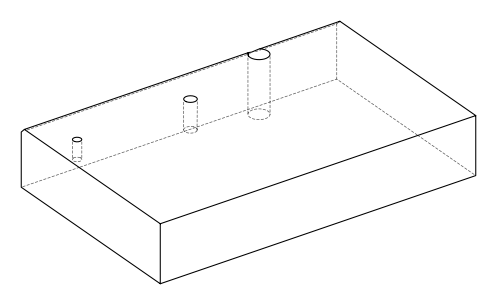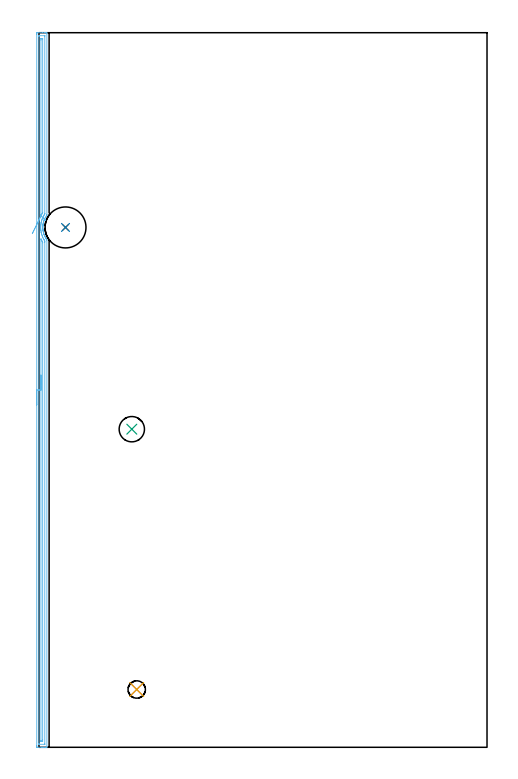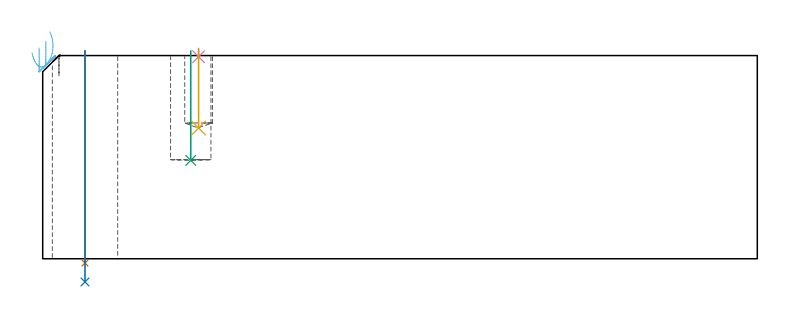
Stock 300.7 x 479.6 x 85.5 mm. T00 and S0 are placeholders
(PLAN: 6 operations, 5 tool changes, 12.8 min)
(1 INDEXABLE_INSERT_DRILL_THROUGH_HOLE_FROM_SOLID | STEP1HOLE | NXT0302_006 | 0.36 min | 20517 mm3)
(2 DRILL_TO_ENLARGE_THROUGH_HOLE | STEP1HOLE | UGT0301_390 | 0.39 min | 30210 mm3)
(3 INDEXABLE_INSERT_DRILL_BLIND_HOLE_FROM_SOLID | STEP1POCKET | NXT0302_005 | 0.19 min | 9940 mm3)
(4 SPOT_DRILL | STEP1POCKET_1 | NXT0321_9005460120000 | 0.03 min | 2 mm3)
(5 DRILL_BLIND_HOLE_INTO_CENTER | STEP1POCKET_1 | NXT0301_088 | 0.13 min | 3107 mm3)
(6 AREA_MILL | FG_CHAMFER_SURFACE | UGT0205_001 | 11.73 min | 11055 mm3)
(TOOL NXT0302_006 | Index. Insert Drill 17.5mm [880-D1750L25-05] | D17.5 PA176 FL88 Z2)
(TOOL UGT0301_390 | Twist Drill 27.5 mm | D27.5 PA118 FL165 Z2)
(TOOL NXT0302_005 | Index. Insert Drill 17mm [880-D1700L20-05] | D17 PA176 FL85 Z2)
(TOOL NXT0321_9005460120000 | NC Spot Drill, 142deg, 12mm, Carbide, Uncoated | D12 PA142 FL30 Z2)
(TOOL NXT0301_088 | Carbide Drill 11.7mm [860.1-1170-035A1-MM 2214] | D11.7 PA140 FL55 Z2)
(TOOL UGT0205_001 | Chamfer Mill 20 x 3 x 45 deg. | D20 FL50 Z2)
(OP 1 INDEXABLE_INSERT_DRILL_THROUGH_HOLE_FROM_SOLID)
G17 G21 G94 G90
T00 M6
G54
G17 G0 G90 X17.8 Y348.9 S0 M3
G43 Z95.5 H1
G94 G81 G98 Z-1.806 F250. R87.5
G80
M5
M2
(OP 2 DRILL_TO_ENLARGE_THROUGH_HOLE)
G17 G21 G94 G90
T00 M6
G54
G17 G0 G90 X17.8 Y348.9 S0 M3
G43 Z95.5 H0
G94 G73 G98 Z-9.762 F250. Q23.815 R87.5
G80
M5
M2
(OP 3 INDEXABLE_INSERT_DRILL_BLIND_HOLE_FROM_SOLID)
G17 G21 G94 G90
T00 M6
G54
G17 G0 G90 X62.3 Y213.5 S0 M3
G43 Z95.5 H1
G94 G81 G98 Z41.4 F250. R87.5
G80
M5
M2
(OP 4 SPOT_DRILL)
G17 G21 G94 G90
T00 M6
G54
G17 G0 G90 X65.6 Y38.8 S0 M3
G43 Z95.5 H0
G94 G81 G98 Z84.996 F250. R88.5
G80
M5
M2
(OP 5 DRILL_BLIND_HOLE_INTO_CENTER)
G17 G21 G94 G90
T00 M6
G54
G17 G0 G90 X65.6 Y38.8 S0 M3
G43 Z95.5 H1
G94 G81 G98 Z55. F250. R87.5
G80
M5
M2
(OP 6 AREA_MILL)
G17 G21 G94 G90
T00 M6
G54
G17 G0 G90 X-1.5 Y229.8 S1061 M3
G43 Z95.5 H0
Z88.7
G94 G1 Y229.838 Z87.828 F250.
Y229.952 Z86.964
Y230.141 Z86.112
Y230.403 Z85.28
Y230.737 Z84.474
Y231.14 Z83.7
Y231.608 Z82.964
Y232.14 Z82.272
Y232.729 Z81.629
Y233.372 Z81.04
Y234.064 Z80.509
Y234.8 Z80.04
Y235.574 Z79.637
Y236.38 Z79.303
Y237.212 Z79.041
Y238.064 Z78.852
Y238.928 Z78.738
Y239.8 Z78.7
Y478.428
X-1.499 Y478.971 Z78.701
X-1.497 Y479.318 Z78.702
X-1.493 Y479.59 Z78.704
X-1.158 Y479.6 Z79.039
X2.337 Z82.531
X3.73 Z83.926
X4.084 Z84.279
X5.022 Z85.222
X5.164 Y479.597 Z85.356
X5.297 Y479.59 Z85.489
X5.3 Y479.418 Z85.5
X5.299 Y357.373 Z85.499
X5.297 Y357.228 Z85.493
X5.29 Y357.134 Z85.484
X5.188 Y356.992 Z85.385
X5.162 Y356.954 Z85.36
X4.809 Y356.434 Z85.007
X4.295 Y355.595 Z84.492
X4.264 Y355.54 Z84.461
X4.032 Y355.095 Z84.231
X3.816 Y354.646 Z84.013
X3.62 Y354.201 Z83.82
X3.429 Y353.726 Z83.627
X3.401 Y353.652 Z83.599
X3.211 Y353.07 Z83.408
X3.158 Y352.903 Z83.352
X3.143 Y352.859 Z83.337
X3.014 Y352.413 Z83.209
X2.919 Y352.04 Z83.119
X2.9 Y351.965 Z83.1
X2.851 Y351.728 Z83.05
X2.807 Y351.519 Z83.005
X2.738 Y351.115 Z82.932
X2.73 Y351.071 Z82.925
X2.665 Y350.625 Z82.863
X2.637 Y350.37 Z82.835
X2.631 Y350.308 Z82.827
X2.622 Y350.221 Z82.817
X2.617 Y350.177 Z82.813
X2.581 Y349.731 Z82.78
X2.568 Y349.431 Z82.765
X2.564 Y349.327 Z82.758
X2.562 Y349.284 Z82.757
X2.554 Y348.837 Z82.752
X2.555 Y348.805 Z82.753
X2.568 Y348.433 Z82.76
X2.569 Y348.39 Z82.763
X2.579 Y348.238 Z82.775
X2.631 Y347.539 Z82.823
X2.633 Y347.496 Z82.827
X2.654 Y347.301 Z82.851
X2.682 Y347.049 Z82.88
X2.745 Y346.645 Z82.94
X2.751 Y346.602 Z82.947
X2.833 Y346.155 Z83.032
X2.931 Y345.709 Z83.13
X3.036 Y345.304 Z83.232
X3.047 Y345.261 Z83.243
X3.176 Y344.815 Z83.372
X3.211 Y344.708 Z83.408
X3.284 Y344.48 Z83.484
X3.345 Y344.305 Z83.545
X3.401 Y344.148 Z83.599
X3.502 Y343.887 Z83.7
X3.673 Y343.473 Z83.873
X3.874 Y343.027 Z84.071
X4.043 Y342.685 Z84.242
X4.078 Y342.614 Z84.278
X4.295 Y342.204 Z84.492
X4.312 Y342.174 Z84.509
X4.335 Y342.134 Z84.532
X4.375 Y342.066 Z84.572
X4.58 Y341.727 Z84.775
X4.606 Y341.684 Z84.802
X4.667 Y341.587 Z84.864
X4.77 Y341.425 Z84.967
X4.862 Y341.28 Z85.058
X4.887 Y341.24 Z85.084
X4.958 Y341.136 Z85.155
X5.035 Y341.022 Z85.233
X5.091 Y340.944 Z85.289
X5.17 Y340.833 Z85.368
X5.296 Y340.658 Z85.49
X5.3 Y340.386 Z85.5
Y0.181
X5.298 Y0.01 Z85.489
X5.164 Y0.003 Z85.356
X5.022 Y0. Z85.222
X4.793 Z84.993
X4.084 Z84.279
X2.856 Z83.053
X2.337 Z82.531
X1.723 Z81.918
X-1.066 Z79.131
X-1.158 Y0.002 Z79.039
X-1.493 Y0.01 Z78.704
X-1.497 Y0.282 Z78.702
X-1.499 Y0.629 Z78.701
X-1.5 Y0.979 Z78.7
Y239.8
X-0.086 Z80.114
X-0.085 Y477.183 Z80.115
X-0.083 Y477.529 Z80.117
X-0.081 Y477.571 Z80.119
X-0.08 Y477.585 Z80.12
X-0.061 Y477.59 Z80.139
X0.047 Y477.595 Z80.247
X0.183 Y477.599 Z80.383
X3.677 Z83.877
X3.837 Y477.596 Z84.037
X3.87 Y477.592 Z84.07
X3.879 Y477.589 Z84.079
X3.881 Y477.578 Z84.081
X3.884 Y477.54 Z84.084
X3.885 Y477.387 Z84.085
X3.886 Y477.183 Z84.086
X3.884 Y358.268 Z84.084
X3.883 Y358.096 Z84.083
X3.88 Y358.01 Z84.08
X3.878 Y357.97 Z84.078
X3.86 Y357.939 Z84.06
X3.734 Y357.732 Z83.934
X3.514 Y357.374 Z83.714
X3.397 Y357.183 Z83.597
X3.211 Y356.868 Z83.411
X3.074 Y356.62 Z83.274
X3.001 Y356.48 Z83.201
X2.778 Y356.028 Z82.978
X2.566 Y355.586 Z82.766
X2.522 Y355.491 Z82.722
X2.494 Y355.425 Z82.694
X2.337 Y355.053 Z82.537
X2.235 Y354.796 Z82.435
X2.196 Y354.692 Z82.396
X2.007 Y354.135 Z82.207
X1.897 Y353.798 Z82.097
X1.794 Y353.459 Z81.994
X1.642 Y352.903 Z81.842
X1.463 Y352.145 Z81.663
X1.44 Y352.033 Z81.64
X1.436 Y352.009 Z81.636
X1.318 Y351.264 Z81.518
X1.298 Y351.115 Z81.498
X1.223 Y350.467 Z81.423
X1.203 Y350.221 Z81.403
X1.166 Y349.632 Z81.366
X1.153 Y349.327 Z81.353
X1.147 Y348.756 Z81.347
X1.156 Y348.433 Z81.356
X1.191 Y347.817 Z81.391
X1.213 Y347.539 Z81.413
X1.28 Y346.832 Z81.48
X1.303 Y346.645 Z81.503
X1.442 Y345.773 Z81.642
X1.446 Y345.751 Z81.646
X1.463 Y345.658 Z81.663
X1.609 Y345.006 Z81.809
X1.625 Y344.939 Z81.825
X1.646 Y344.857 Z81.846
X1.798 Y344.305 Z81.998
X1.841 Y344.156 Z82.041
X1.902 Y343.962 Z82.102
X2.129 Y343.281 Z82.329
X2.21 Y343.068 Z82.41
X2.337 Y342.752 Z82.537
X2.589 Y342.174 Z82.789
X2.813 Y341.687 Z83.013
X3.023 Y341.28 Z83.223
X3.211 Y340.931 Z83.411
X3.408 Y340.588 Z83.608
X3.454 Y340.511 Z83.654
X3.879 Y339.82 Z84.079
X3.881 Y339.781 Z84.081
X3.884 Y339.697 Z84.084
X3.885 Y339.492 Z84.085
X3.886 Y338.801 Z84.086
X3.885 Y2.417 Z84.085
X3.883 Y2.071 Z84.083
X3.881 Y2.029 Z84.081
X3.88 Y2.015 Z84.08
X3.861 Y2.01 Z84.061
X3.753 Y2.005 Z83.953
X3.617 Y2.001 Z83.817
X0.123 Y2. Z80.323
X-0.037 Y2.004 Z80.163
X-0.07 Y2.008 Z80.13
X-0.079 Y2.011 Z80.121
X-0.081 Y2.022 Z80.119
X-0.084 Y2.06 Z80.116
X-0.085 Y2.213 Z80.115
X-0.086 Y2.417 Z80.114
Y239.8
X1.328 Z81.528
X1.329 Y340.662 Z81.529
X1.332 Y340.937 Z81.532
X1.336 Y341.121 Z81.536
X1.341 Y341.192 Z81.541
X1.463 Y340.942 Z81.663
X1.738 Y340.386 Z81.938
X2.039 Y339.797 Z82.239
X2.213 Y339.492 Z82.413
X2.337 Y339.28 Z82.537
X2.413 Y339.15 Z82.613
X2.445 Y339.09 Z82.645
X2.458 Y339.063 Z82.658
X2.464 Y339.01 Z82.664
X2.469 Y338.736 Z82.669
X2.471 Y338.598 Z82.671
Y4.961
X2.47 Y4.205 Z82.67
X2.468 Y4.071 Z82.668
X2.465 Y4.025 Z82.665
X2.458 Y4.01 Z82.658
X2.436 Y4.007 Z82.636
X2.337 Y4.004 Z82.537
X1.663 Y4. Z81.863
X1.463 Y4.001 Z81.663
X1.397 Y4.003 Z81.597
X1.344 Y4.009 Z81.544
X1.335 Y4.012 Z81.535
X1.333 Y4.029 Z81.533
X1.33 Y4.067 Z81.53
X1.329 Y4.205 Z81.529
X1.328 Y4.343 Z81.528
Y239.8
Y240.672 Z81.567
Y241.536 Z81.68
Y242.388 Z81.869
Y243.22 Z82.132
Y244.026 Z82.465
Y244.8 Z82.868
Y245.536 Z83.337
Y246.228 Z83.868
Y246.871 Z84.457
Y247.46 Z85.101
Y247.992 Z85.793
Y248.46 Z86.528
Y248.863 Z87.302
Y249.197 Z88.108
Y249.459 Z88.94
Y249.648 Z89.792
Y249.762 Z90.657
Y249.8 Z91.528
G0 Z95.5
X2.954 Y355.07 Z95.503
G1 X3.303 Y354.739 Z94.775
X3.603 Y354.453 Z94.008
X3.855 Y354.214 Z93.208
X4.055 Y354.024 Z92.38
X4.201 Y353.884 Z91.531
X4.294 Y353.796 Z90.668
X4.332 Y353.76 Z89.798
X4.314 Y353.777 Z88.925
X4.242 Y353.846 Z88.059
X4.115 Y353.966 Z87.204
X3.935 Y354.138 Z86.368
X3.702 Y354.359 Z85.557
X3.42 Y354.628 Z84.777
X3.089 Y354.943 Z84.033
X2.712 Y355.301 Z83.333
X2.292 Y355.7 Z82.68
X1.833 Y356.137 Z82.08
X1.338 Y356.608 Z81.538
X1.332 Y356.613 Z81.532
X1.331 Y356.616 Z81.531
X1.329 Y357.374 Z81.529
Y357.512
Y474.639
X1.33 Y475.395 Z81.53
X1.332 Y475.529 Z81.532
X1.335 Y475.575 Z81.535
X1.342 Y475.59 Z81.542
X1.364 Y475.593 Z81.564
X1.463 Y475.596 Z81.663
X2.137 Y475.6 Z82.337
X2.337 Y475.599 Z82.537
X2.403 Y475.596 Z82.603
X2.456 Y475.591 Z82.656
X2.465 Y475.588 Z82.665
X2.467 Y475.571 Z82.667
X2.469 Y475.533 Z82.669
X2.471 Y475.395 Z82.671
Y475.257
X2.47 Y359.026 Z82.67
X2.469 Y358.889 Z82.669
X2.466 Y358.798 Z82.666
X2.463 Y358.73 Z82.663
X2.446 Y358.7 Z82.646
X2.337 Y358.511 Z82.537
X2.247 Y358.36 Z82.447
X2.194 Y358.268 Z82.394
X1.93 Y357.79 Z82.13
X1.715 Y357.374 Z81.915
X1.63 Y357.203 Z81.83
X1.463 Y356.862 Z81.663
X1.338 Y356.608 Z81.538
X0.98 Y355.878 Z81.221
X0.611 Y355.127 Z80.977
X0.234 Y354.359 Z80.806
X-0.149 Y353.58 Z80.71
X-0.533 Y352.797 Z80.691
X-0.917 Y352.016 Z80.747
X-1.297 Y351.242 Z80.879
X-1.671 Y350.481 Z81.086
X-2.035 Y349.74 Z81.366
X-2.387 Y349.023 Z81.717
X-2.724 Y348.336 Z82.136
X-3.044 Y347.685 Z82.62
X-3.344 Y347.074 Z83.166
X-3.622 Y346.508 Z83.768
X-3.876 Y345.991 Z84.424
X-4.104 Y345.527 Z85.127
X-4.303 Y345.121 Z85.873
X-4.474 Y344.774 Z86.655
G0 Z95.5
M5
M2
